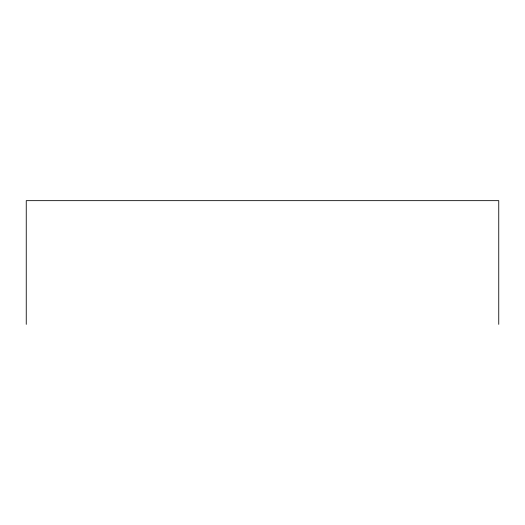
<?xml version="1.0" encoding="UTF-8"?>
<svg xmlns="http://www.w3.org/2000/svg" width="525" height="525" viewBox="0 0 525 525"><rect width="100%" height="100%" fill="white"/><g stroke="black" fill="none" stroke-linecap="round" stroke-linejoin="round"><path stroke-width="0.79" d="M498.75 324.345L498.75 200.655L26.25 200.655L26.25 324.345"/></g></svg>
